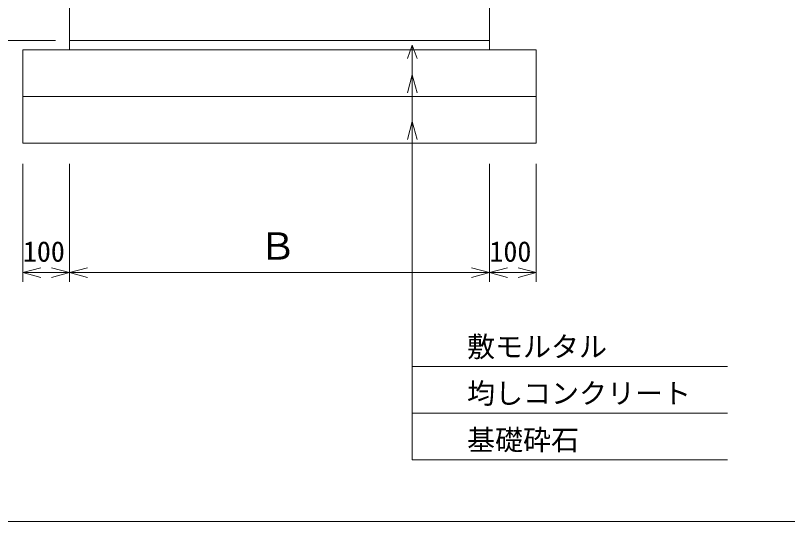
# Model space of a CAD drawing. Units: millimetres, scale not verified. Extents: x -400 to 400, y -275 to 275.
# Drawn here: x -330 to -247.2, y -275 to -220.7 of the extents above; entities that cross this region are included whole.
import ezdxf
from ezdxf.enums import TextEntityAlignment as Align

# ---------------------------------------------------------------- set-up
doc = ezdxf.new("R2010")
doc.units = ezdxf.units.MM
doc.layers.add('0-0', color=7, linetype='Continuous')
doc.layers.add('0-1_現況線', color=1, linetype='Continuous', lineweight=18)
doc.styles.add('ＭＳ ゴシック', font='')
doc.styles.get('ＭＳ ゴシック').set_extended_font_data('MS Gothic')

# ---------------------------------------------------------------- blocks, each defined once
blk = doc.blocks.new('-GLay-0-')
at = {"layer": '0-1_現況線', "color": 2}
for p, q in [((1926.87, 1951.47), (1926.87, 1451.47)), ((2826.87, 1551.47), (2826.87, 1451.47)), ((1926.87, 1471.47), (2826.87, 1471.47)), ((1826.87, 1451.47), (2926.87, 1451.47)), ((1826.87, 1251.47), (1826.87, 1451.47)), ((2926.87, 1451.47), (2926.87, 1251.47)), ((1826.87, 1351.47), (2926.87, 1351.47)), ((1826.87, 1251.47), (2926.87, 1251.47))]:
    blk.add_line(p, q, dxfattribs=at)
at = {"layer": '0-1_現況線', "color": 4}
for p, q in [((1525.75, 1471.47), (1896.92, 1471.47)), ((2661.54, 1461.82), (2651.19, 1433.18)), ((2661.54, 1461.82), (2671.9, 1433.18)), ((2661.54, 1461.82), (2661.54, 572.53)), ((2661.54, 1398.12), (2651.19, 1359.49)), ((2661.54, 1398.12), (2671.9, 1359.49)), ((2661.54, 1298.12), (2651.19, 1259.49)), ((2661.54, 1298.12), (2671.9, 1259.49)), ((1826.87, 954.12), (1826.87, 1207.51)), ((1926.87, 954.12), (1926.87, 1207.51)), ((1926.87, 954.12), (1926.87, 1207.51)), ((2826.87, 954.12), (2826.87, 1207.51)), ((2826.87, 954.12), (2826.87, 1207.51)), ((2926.87, 954.12), (2926.87, 1207.51)), ((1826.87, 974.12), (1865.51, 984.47)), ((1926.87, 974.12), (1888.23, 984.47)), ((1926.87, 974.12), (1965.51, 984.47)), ((2826.87, 974.12), (2788.23, 984.47)), ((2826.87, 974.12), (2865.51, 984.47)), ((2926.87, 974.12), (2888.23, 984.47)), ((1826.87, 974.12), (1926.87, 974.12)), ((1826.87, 974.12), (1865.51, 963.76)), ((1926.87, 974.12), (1888.23, 963.76)), ((1926.87, 974.12), (2826.87, 974.12)), ((1926.87, 974.12), (1965.51, 963.76)), ((2826.87, 974.12), (2788.23, 963.76)), ((2826.87, 974.12), (2926.87, 974.12)), ((2826.87, 974.12), (2865.51, 963.76)), ((2926.87, 974.12), (2888.23, 963.76)), ((2661.54, 772.53), (3337.08, 772.53)), ((2661.54, 672.53), (3337.08, 672.53)), ((2661.54, 572.53), (3337.08, 572.53))]:
    blk.add_line(p, q, dxfattribs=at)
at = {"layer": '0-1_現況線', "color": 7}
blk.add_line((410, 440), (16410, 440), dxfattribs=at)
at = {"layer": '0-1_現況線', "color": 7, "style": 'ＭＳ ゴシック'}
for s, height, p in [('Ｂ', 58.65, (2332.95, 984.12)), ('100', 43.99, (1826.87, 984.12)), ('100', 43.99, (2826.87, 984.12)), ('敷モルタル', 43.99, (2778.84, 779.87)), ('均しコンクリート', 43.99, (2778.84, 679.87)), ('基礎砕石', 43.99, (2778.84, 579.87))]:
    blk.add_text(s, height=height, dxfattribs=at).set_placement(p, align=Align.BOTTOM_LEFT)

msp = doc.modelspace()

# ---------------------------------------------------------------- block references
at = {"layer": '0-0', "xscale": 0.05, "yscale": 0.05}
msp.add_blockref('-GLay-0-', (-420.5, -297), dxfattribs=at)

doc.saveas('drawing.dxf')
